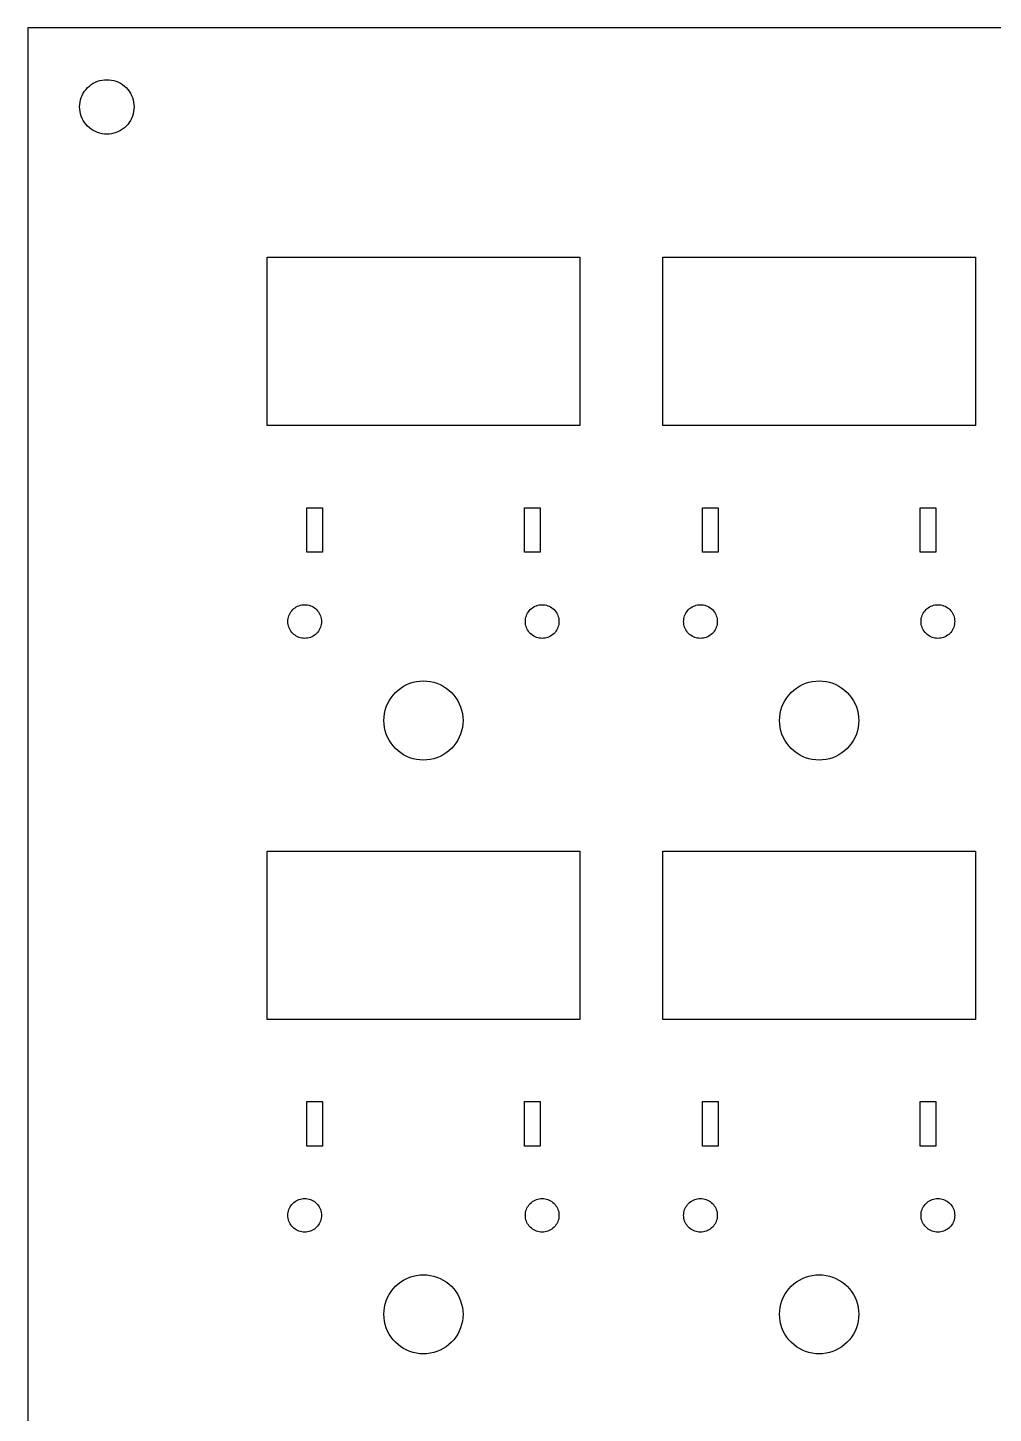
# Model space of a CAD drawing. Header units: metres. Extents: x 0 to 360, y 0 to 280.
# Drawn here: x 0 to 97.6, y 140 to 280 of the extents above; entities that cross this region are included whole.
import ezdxf

# ---------------------------------------------------------------- set-up
doc = ezdxf.new("R2010")
doc.units = ezdxf.units.M

msp = doc.modelspace()

# ---------------------------------------------------------------- linework, layer by layer
for p, q in [((360, 280), (0, 280)), ((0, 280), (0, 0)), ((6.625, 274.382), (6.8378, 274.492)), ((6.8378, 274.492), (7.0594, 274.584)), ((7.0594, 274.584), (7.2882, 274.656)), ((7.2882, 274.656), (7.5225, 274.708)), ((7.5225, 274.708), (7.7603, 274.74)), ((7.7603, 274.74), (8, 274.75)), ((8, 274.75), (8.2397, 274.74)), ((8.2397, 274.74), (8.4775, 274.708)), ((8.4775, 274.708), (8.7118, 274.656)), ((8.7118, 274.656), (8.9405, 274.584)), ((8.9405, 274.584), (9.1622, 274.492)), ((9.1622, 274.492), (9.375, 274.382)), ((5.4158, 272.941), (5.5076, 273.162)), ((5.5076, 273.162), (5.6184, 273.375)), ((5.6184, 273.375), (5.7473, 273.577)), ((5.7473, 273.577), (5.8934, 273.768)), ((5.8934, 273.768), (6.0555, 273.945)), ((6.0555, 273.945), (6.2323, 274.107)), ((6.2323, 274.107), (6.4226, 274.253)), ((6.4226, 274.253), (6.625, 274.382)), ((9.375, 274.382), (9.5773, 274.253)), ((9.5773, 274.253), (9.7676, 274.107)), ((9.7676, 274.107), (9.9445, 273.945)), ((9.9445, 273.945), (10.1066, 273.768)), ((10.1066, 273.768), (10.2527, 273.577)), ((10.2527, 273.577), (10.3816, 273.375)), ((10.3816, 273.375), (10.4923, 273.162)), ((10.4923, 273.162), (10.5842, 272.941)), ((5.25, 272), (5.2604, 272.24)), ((5.2604, 271.76), (5.25, 272)), ((5.2604, 272.24), (5.2918, 272.478)), ((5.2918, 271.522), (5.2604, 271.76)), ((5.2918, 272.478), (5.3437, 272.712)), ((5.3437, 272.712), (5.4158, 272.941)), ((10.5842, 272.941), (10.6563, 272.712)), ((10.6563, 272.712), (10.7082, 272.478)), ((10.7082, 272.478), (10.7395, 272.24)), ((10.7395, 271.76), (10.7082, 271.522)), ((10.7395, 272.24), (10.75, 272)), ((10.75, 272), (10.7395, 271.76)), ((5.3437, 271.288), (5.2918, 271.522)), ((5.4158, 271.059), (5.3437, 271.288)), ((5.5076, 270.838), (5.4158, 271.059)), ((5.6184, 270.625), (5.5076, 270.838)), ((5.7473, 270.423), (5.6184, 270.625)), ((5.8934, 270.232), (5.7473, 270.423)), ((6.0555, 270.055), (5.8934, 270.232)), ((10.1066, 270.232), (9.9445, 270.055)), ((10.2527, 270.423), (10.1066, 270.232)), ((10.3816, 270.625), (10.2527, 270.423)), ((10.4923, 270.838), (10.3816, 270.625)), ((10.5842, 271.059), (10.4923, 270.838)), ((10.6563, 271.288), (10.5842, 271.059)), ((10.7082, 271.522), (10.6563, 271.288)), ((6.2323, 269.893), (6.0555, 270.055)), ((6.4226, 269.747), (6.2323, 269.893)), ((6.625, 269.618), (6.4226, 269.747)), ((6.8378, 269.508), (6.625, 269.618)), ((7.0594, 269.416), (6.8378, 269.508)), ((7.2882, 269.344), (7.0594, 269.416)), ((7.5225, 269.292), (7.2882, 269.344)), ((7.7603, 269.26), (7.5225, 269.292)), ((8, 269.25), (7.7603, 269.26)), ((8.2397, 269.26), (8, 269.25)), ((8.4775, 269.292), (8.2397, 269.26)), ((8.7118, 269.344), (8.4775, 269.292)), ((8.9405, 269.416), (8.7118, 269.344)), ((9.1622, 269.508), (8.9405, 269.416)), ((9.375, 269.618), (9.1622, 269.508)), ((9.5773, 269.747), (9.375, 269.618)), ((9.7676, 269.893), (9.5773, 269.747)), ((9.9445, 270.055), (9.7676, 269.893)), ((24.2, 239.8), (24.2, 256.8)), ((24.2, 256.8), (55.8, 256.8)), ((55.8, 256.8), (55.8, 239.8)), ((64.2, 239.8), (64.2, 256.8)), ((64.2, 256.8), (95.8, 256.8)), ((95.8, 256.8), (95.8, 239.8)), ((55.8, 239.8), (24.2, 239.8)), ((95.8, 239.8), (64.2, 239.8)), ((28.2, 227), (28.2, 231.5)), ((28.2, 231.5), (29.8, 231.5)), ((29.8, 231.5), (29.8, 227)), ((50.2, 227), (50.2, 231.5)), ((50.2, 231.5), (51.8, 231.5)), ((51.8, 231.5), (51.8, 227)), ((68.2, 227), (68.2, 231.5)), ((68.2, 231.5), (69.8, 231.5)), ((69.8, 231.5), (69.8, 227)), ((90.2, 227), (90.2, 231.5)), ((90.2, 231.5), (91.8, 231.5)), ((91.8, 231.5), (91.8, 227)), ((29.8, 227), (28.2, 227)), ((51.8, 227), (50.2, 227)), ((69.8, 227), (68.2, 227)), ((91.8, 227), (90.2, 227)), ((26.6977, 221.093), (26.7979, 221.202)), ((26.7979, 221.202), (26.9073, 221.302)), ((26.9073, 221.302), (27.0249, 221.393)), ((27.0249, 221.393), (27.15, 221.472)), ((27.15, 221.472), (27.2816, 221.541)), ((27.2816, 221.541), (27.4186, 221.597)), ((27.4186, 221.597), (27.56, 221.642)), ((27.56, 221.642), (27.7048, 221.674)), ((27.7048, 221.674), (27.8518, 221.694)), ((27.8518, 221.694), (28, 221.7)), ((28, 221.7), (28.1482, 221.694)), ((28.1482, 221.694), (28.2952, 221.674)), ((28.2952, 221.674), (28.44, 221.642)), ((28.44, 221.642), (28.5814, 221.597)), ((28.5814, 221.597), (28.7185, 221.541)), ((28.7185, 221.541), (28.85, 221.472)), ((28.85, 221.472), (28.9751, 221.393)), ((28.9751, 221.393), (29.0927, 221.302)), ((29.0927, 221.302), (29.2021, 221.202)), ((29.2021, 221.202), (29.3023, 221.093)), ((50.6977, 221.093), (50.7979, 221.202)), ((50.7979, 221.202), (50.9073, 221.302)), ((50.9073, 221.302), (51.0249, 221.393)), ((51.0249, 221.393), (51.15, 221.472)), ((51.15, 221.472), (51.2815, 221.541)), ((51.2815, 221.541), (51.4186, 221.597)), ((51.4186, 221.597), (51.56, 221.642)), ((51.56, 221.642), (51.7048, 221.674)), ((51.7048, 221.674), (51.8518, 221.694)), ((51.8518, 221.694), (52, 221.7)), ((52, 221.7), (52.1482, 221.694)), ((52.1482, 221.694), (52.2952, 221.674)), ((52.2952, 221.674), (52.44, 221.642)), ((52.44, 221.642), (52.5814, 221.597)), ((52.5814, 221.597), (52.7184, 221.541)), ((52.7184, 221.541), (52.85, 221.472)), ((52.85, 221.472), (52.9751, 221.393)), ((52.9751, 221.393), (53.0927, 221.302)), ((53.0927, 221.302), (53.2021, 221.202)), ((53.2021, 221.202), (53.3023, 221.093)), ((66.6977, 221.093), (66.7979, 221.202)), ((66.7979, 221.202), (66.9073, 221.302)), ((66.9073, 221.302), (67.0249, 221.393)), ((67.0249, 221.393), (67.15, 221.472)), ((67.15, 221.472), (67.2816, 221.541)), ((67.2816, 221.541), (67.4186, 221.597)), ((67.4186, 221.597), (67.56, 221.642)), ((67.56, 221.642), (67.7048, 221.674)), ((67.7048, 221.674), (67.8518, 221.694)), ((67.8518, 221.694), (68, 221.7)), ((68, 221.7), (68.1482, 221.694)), ((68.1482, 221.694), (68.2952, 221.674)), ((68.2952, 221.674), (68.44, 221.642)), ((68.44, 221.642), (68.5814, 221.597)), ((68.5814, 221.597), (68.7185, 221.541)), ((68.7185, 221.541), (68.85, 221.472)), ((68.85, 221.472), (68.9751, 221.393)), ((68.9751, 221.393), (69.0927, 221.302)), ((69.0927, 221.302), (69.2021, 221.202)), ((69.2021, 221.202), (69.3023, 221.093)), ((90.6977, 221.093), (90.7979, 221.202)), ((90.7979, 221.202), (90.9073, 221.302)), ((90.9073, 221.302), (91.0249, 221.393)), ((91.0249, 221.393), (91.15, 221.472)), ((91.15, 221.472), (91.2815, 221.541)), ((91.2815, 221.541), (91.4186, 221.597)), ((91.4186, 221.597), (91.56, 221.642)), ((91.56, 221.642), (91.7048, 221.674)), ((91.7048, 221.674), (91.8518, 221.694)), ((91.8518, 221.694), (92, 221.7)), ((92, 221.7), (92.1482, 221.694)), ((92.1482, 221.694), (92.2952, 221.674)), ((92.2952, 221.674), (92.44, 221.642)), ((92.44, 221.642), (92.5814, 221.597)), ((92.5814, 221.597), (92.7184, 221.541)), ((92.7184, 221.541), (92.85, 221.472)), ((92.85, 221.472), (92.9751, 221.393)), ((92.9751, 221.393), (93.0927, 221.302)), ((93.0927, 221.302), (93.2021, 221.202)), ((93.2021, 221.202), (93.3023, 221.093)), ((26.3, 220), (26.3065, 220.148)), ((26.3065, 219.852), (26.3, 220)), ((26.3065, 220.148), (26.3258, 220.295)), ((26.3258, 219.705), (26.3065, 219.852)), ((26.3258, 220.295), (26.3579, 220.44)), ((26.3579, 220.44), (26.4025, 220.581)), ((26.4025, 220.581), (26.4593, 220.718)), ((26.4593, 220.718), (26.5278, 220.85)), ((26.5278, 220.85), (26.6075, 220.975)), ((26.6075, 220.975), (26.6977, 221.093)), ((29.3023, 221.093), (29.3926, 220.975)), ((29.3926, 220.975), (29.4722, 220.85)), ((29.4722, 220.85), (29.5407, 220.718)), ((29.5407, 220.718), (29.5975, 220.581)), ((29.5975, 220.581), (29.6421, 220.44)), ((29.6421, 220.44), (29.6742, 220.295)), ((29.6742, 220.295), (29.6935, 220.148)), ((29.6935, 219.852), (29.6742, 219.705)), ((29.6935, 220.148), (29.7, 220)), ((29.7, 220), (29.6935, 219.852)), ((50.3, 220), (50.3065, 220.148)), ((50.3065, 219.852), (50.3, 220)), ((50.3065, 220.148), (50.3258, 220.295)), ((50.3258, 219.705), (50.3065, 219.852)), ((50.3258, 220.295), (50.3579, 220.44)), ((50.3579, 220.44), (50.4025, 220.581)), ((50.4025, 220.581), (50.4593, 220.718)), ((50.4593, 220.718), (50.5278, 220.85)), ((50.5278, 220.85), (50.6074, 220.975)), ((50.6074, 220.975), (50.6977, 221.093)), ((53.3023, 221.093), (53.3925, 220.975)), ((53.3925, 220.975), (53.4722, 220.85)), ((53.4722, 220.85), (53.5407, 220.718)), ((53.5407, 220.718), (53.5975, 220.581)), ((53.5975, 220.581), (53.6421, 220.44)), ((53.6421, 220.44), (53.6742, 220.295)), ((53.6742, 220.295), (53.6935, 220.148)), ((53.6935, 219.852), (53.6742, 219.705)), ((53.6935, 220.148), (53.7, 220)), ((53.7, 220), (53.6935, 219.852)), ((66.3, 220), (66.3065, 220.148)), ((66.3065, 219.852), (66.3, 220)), ((66.3065, 220.148), (66.3258, 220.295)), ((66.3258, 219.705), (66.3065, 219.852)), ((66.3258, 220.295), (66.3579, 220.44)), ((66.3579, 220.44), (66.4025, 220.581)), ((66.4025, 220.581), (66.4593, 220.718)), ((66.4593, 220.718), (66.5278, 220.85)), ((66.5278, 220.85), (66.6075, 220.975)), ((66.6075, 220.975), (66.6977, 221.093)), ((69.3023, 221.093), (69.3926, 220.975)), ((69.3926, 220.975), (69.4722, 220.85)), ((69.4722, 220.85), (69.5407, 220.718)), ((69.5407, 220.718), (69.5975, 220.581)), ((69.5975, 220.581), (69.6421, 220.44)), ((69.6421, 220.44), (69.6742, 220.295)), ((69.6742, 220.295), (69.6935, 220.148)), ((69.6935, 219.852), (69.6742, 219.705)), ((69.6935, 220.148), (69.7, 220)), ((69.7, 220), (69.6935, 219.852)), ((90.3, 220), (90.3065, 220.148)), ((90.3065, 219.852), (90.3, 220)), ((90.3065, 220.148), (90.3258, 220.295)), ((90.3258, 219.705), (90.3065, 219.852)), ((90.3258, 220.295), (90.3579, 220.44)), ((90.3579, 220.44), (90.4025, 220.581)), ((90.4025, 220.581), (90.4593, 220.718)), ((90.4593, 220.718), (90.5278, 220.85)), ((90.5278, 220.85), (90.6074, 220.975)), ((90.6074, 220.975), (90.6977, 221.093)), ((93.3023, 221.093), (93.3925, 220.975)), ((93.3925, 220.975), (93.4722, 220.85)), ((93.4722, 220.85), (93.5407, 220.718)), ((93.5407, 220.718), (93.5975, 220.581)), ((93.5975, 220.581), (93.6421, 220.44)), ((93.6421, 220.44), (93.6742, 220.295)), ((93.6742, 220.295), (93.6935, 220.148)), ((93.6935, 219.852), (93.6742, 219.705)), ((93.6935, 220.148), (93.7, 220)), ((93.7, 220), (93.6935, 219.852)), ((26.3579, 219.56), (26.3258, 219.705)), ((26.4025, 219.419), (26.3579, 219.56)), ((26.4593, 219.282), (26.4025, 219.419)), ((26.5278, 219.15), (26.4593, 219.282)), ((26.6075, 219.025), (26.5278, 219.15)), ((26.6977, 218.907), (26.6075, 219.025)), ((26.7979, 218.798), (26.6977, 218.907)), ((26.9073, 218.698), (26.7979, 218.798)), ((27.0249, 218.607), (26.9073, 218.698)), ((27.15, 218.528), (27.0249, 218.607)), ((27.2816, 218.459), (27.15, 218.528)), ((27.4186, 218.403), (27.2816, 218.459)), ((27.56, 218.358), (27.4186, 218.403)), ((28.5814, 218.403), (28.44, 218.358)), ((28.7185, 218.459), (28.5814, 218.403)), ((28.85, 218.528), (28.7185, 218.459)), ((28.9751, 218.607), (28.85, 218.528)), ((29.0927, 218.698), (28.9751, 218.607)), ((29.2021, 218.798), (29.0927, 218.698)), ((29.3023, 218.907), (29.2021, 218.798)), ((29.3926, 219.025), (29.3023, 218.907)), ((29.4722, 219.15), (29.3926, 219.025)), ((29.5407, 219.282), (29.4722, 219.15)), ((29.5975, 219.419), (29.5407, 219.282)), ((29.6421, 219.56), (29.5975, 219.419)), ((29.6742, 219.705), (29.6421, 219.56)), ((50.3579, 219.56), (50.3258, 219.705)), ((50.4025, 219.419), (50.3579, 219.56)), ((50.4593, 219.282), (50.4025, 219.419)), ((50.5278, 219.15), (50.4593, 219.282)), ((50.6074, 219.025), (50.5278, 219.15)), ((50.6977, 218.907), (50.6074, 219.025)), ((50.7979, 218.798), (50.6977, 218.907)), ((50.9073, 218.698), (50.7979, 218.798)), ((51.0249, 218.607), (50.9073, 218.698)), ((51.15, 218.528), (51.0249, 218.607)), ((51.2815, 218.459), (51.15, 218.528)), ((51.4186, 218.403), (51.2815, 218.459)), ((51.56, 218.358), (51.4186, 218.403)), ((52.5814, 218.403), (52.44, 218.358)), ((52.7184, 218.459), (52.5814, 218.403)), ((52.85, 218.528), (52.7184, 218.459)), ((52.9751, 218.607), (52.85, 218.528)), ((53.0927, 218.698), (52.9751, 218.607)), ((53.2021, 218.798), (53.0927, 218.698)), ((53.3023, 218.907), (53.2021, 218.798)), ((53.3925, 219.025), (53.3023, 218.907)), ((53.4722, 219.15), (53.3925, 219.025)), ((53.5407, 219.282), (53.4722, 219.15)), ((53.5975, 219.419), (53.5407, 219.282)), ((53.6421, 219.56), (53.5975, 219.419)), ((53.6742, 219.705), (53.6421, 219.56)), ((66.3579, 219.56), (66.3258, 219.705)), ((66.4025, 219.419), (66.3579, 219.56)), ((66.4593, 219.282), (66.4025, 219.419)), ((66.5278, 219.15), (66.4593, 219.282)), ((66.6075, 219.025), (66.5278, 219.15)), ((66.6977, 218.907), (66.6075, 219.025)), ((66.7979, 218.798), (66.6977, 218.907)), ((66.9073, 218.698), (66.7979, 218.798)), ((67.0249, 218.607), (66.9073, 218.698)), ((67.15, 218.528), (67.0249, 218.607)), ((67.2816, 218.459), (67.15, 218.528)), ((67.4186, 218.403), (67.2816, 218.459)), ((67.56, 218.358), (67.4186, 218.403)), ((68.5814, 218.403), (68.44, 218.358)), ((68.7185, 218.459), (68.5814, 218.403)), ((68.85, 218.528), (68.7185, 218.459)), ((68.9751, 218.607), (68.85, 218.528)), ((69.0927, 218.698), (68.9751, 218.607)), ((69.2021, 218.798), (69.0927, 218.698)), ((69.3023, 218.907), (69.2021, 218.798)), ((69.3926, 219.025), (69.3023, 218.907)), ((69.4722, 219.15), (69.3926, 219.025)), ((69.5407, 219.282), (69.4722, 219.15)), ((69.5975, 219.419), (69.5407, 219.282)), ((69.6421, 219.56), (69.5975, 219.419)), ((69.6742, 219.705), (69.6421, 219.56)), ((90.3579, 219.56), (90.3258, 219.705)), ((90.4025, 219.419), (90.3579, 219.56)), ((90.4593, 219.282), (90.4025, 219.419)), ((90.5278, 219.15), (90.4593, 219.282)), ((90.6074, 219.025), (90.5278, 219.15)), ((90.6977, 218.907), (90.6074, 219.025)), ((90.7979, 218.798), (90.6977, 218.907)), ((90.9073, 218.698), (90.7979, 218.798)), ((91.0249, 218.607), (90.9073, 218.698)), ((91.15, 218.528), (91.0249, 218.607)), ((91.2815, 218.459), (91.15, 218.528)), ((91.4186, 218.403), (91.2815, 218.459)), ((91.56, 218.358), (91.4186, 218.403)), ((92.5814, 218.403), (92.44, 218.358)), ((92.7184, 218.459), (92.5814, 218.403)), ((92.85, 218.528), (92.7184, 218.459)), ((92.9751, 218.607), (92.85, 218.528)), ((93.0927, 218.698), (92.9751, 218.607)), ((93.2021, 218.798), (93.0927, 218.698)), ((93.3023, 218.907), (93.2021, 218.798)), ((93.3925, 219.025), (93.3023, 218.907)), ((93.4722, 219.15), (93.3925, 219.025)), ((93.5407, 219.282), (93.4722, 219.15)), ((93.5975, 219.419), (93.5407, 219.282)), ((93.6421, 219.56), (93.5975, 219.419)), ((93.6742, 219.705), (93.6421, 219.56)), ((27.7048, 218.326), (27.56, 218.358)), ((27.8518, 218.306), (27.7048, 218.326)), ((28, 218.3), (27.8518, 218.306)), ((28.1482, 218.306), (28, 218.3)), ((28.2952, 218.326), (28.1482, 218.306)), ((28.44, 218.358), (28.2952, 218.326)), ((51.7048, 218.326), (51.56, 218.358)), ((51.8518, 218.306), (51.7048, 218.326)), ((52, 218.3), (51.8518, 218.306)), ((52.1482, 218.306), (52, 218.3)), ((52.2952, 218.326), (52.1482, 218.306)), ((52.44, 218.358), (52.2952, 218.326)), ((67.7048, 218.326), (67.56, 218.358)), ((67.8518, 218.306), (67.7048, 218.326)), ((68, 218.3), (67.8518, 218.306)), ((68.1482, 218.306), (68, 218.3)), ((68.2952, 218.326), (68.1482, 218.306)), ((68.44, 218.358), (68.2952, 218.326)), ((91.7048, 218.326), (91.56, 218.358)), ((91.8518, 218.306), (91.7048, 218.326)), ((92, 218.3), (91.8518, 218.306)), ((92.1482, 218.306), (92, 218.3)), ((92.2952, 218.326), (92.1482, 218.306)), ((92.44, 218.358), (92.2952, 218.326)), ((36.9358, 212.571), (37.1716, 212.828)), ((37.1716, 212.828), (37.4289, 213.064)), ((37.4289, 213.064), (37.7057, 213.277)), ((37.7057, 213.277), (38, 213.464)), ((38, 213.464), (38.3095, 213.625)), ((38.3095, 213.625), (38.6319, 213.759)), ((38.6319, 213.759), (38.9647, 213.864)), ((38.9647, 213.864), (39.3054, 213.939)), ((39.3054, 213.939), (39.6514, 213.985)), ((39.6514, 213.985), (40, 214)), ((40, 214), (40.3486, 213.985)), ((40.3486, 213.985), (40.6946, 213.939)), ((40.6946, 213.939), (41.0353, 213.864)), ((41.0353, 213.864), (41.3681, 213.759)), ((41.3681, 213.759), (41.6905, 213.625)), ((41.6905, 213.625), (42, 213.464)), ((42, 213.464), (42.2943, 213.277)), ((42.2943, 213.277), (42.5711, 213.064)), ((42.5711, 213.064), (42.8284, 212.828)), ((42.8284, 212.828), (43.0642, 212.571)), ((76.9358, 212.571), (77.1716, 212.828)), ((77.1716, 212.828), (77.4289, 213.064)), ((77.4289, 213.064), (77.7057, 213.277)), ((77.7057, 213.277), (78, 213.464)), ((78, 213.464), (78.3095, 213.625)), ((78.3095, 213.625), (78.6319, 213.759)), ((78.6319, 213.759), (78.9647, 213.864)), ((78.9647, 213.864), (79.3054, 213.939)), ((79.3054, 213.939), (79.6514, 213.985)), ((79.6514, 213.985), (80, 214)), ((80, 214), (80.3486, 213.985)), ((80.3486, 213.985), (80.6946, 213.939)), ((80.6946, 213.939), (81.0353, 213.864)), ((81.0353, 213.864), (81.3681, 213.759)), ((81.3681, 213.759), (81.6905, 213.625)), ((81.6905, 213.625), (82, 213.464)), ((82, 213.464), (82.2943, 213.277)), ((82.2943, 213.277), (82.5711, 213.064)), ((82.5711, 213.064), (82.8284, 212.828)), ((82.8284, 212.828), (83.0642, 212.571)), ((36.2412, 211.368), (36.3748, 211.69)), ((36.3748, 211.69), (36.5359, 212)), ((36.5359, 212), (36.7234, 212.294)), ((36.7234, 212.294), (36.9358, 212.571)), ((43.0642, 212.571), (43.2766, 212.294)), ((43.2766, 212.294), (43.4641, 212)), ((43.4641, 212), (43.6252, 211.69)), ((43.6252, 211.69), (43.7588, 211.368)), ((76.2412, 211.368), (76.3748, 211.69)), ((76.3748, 211.69), (76.5359, 212)), ((76.5359, 212), (76.7234, 212.294)), ((76.7234, 212.294), (76.9358, 212.571)), ((83.0642, 212.571), (83.2766, 212.294)), ((83.2766, 212.294), (83.4641, 212)), ((83.4641, 212), (83.6252, 211.69)), ((83.6252, 211.69), (83.7588, 211.368)), ((36, 210), (36.0152, 210.349)), ((36.0152, 209.651), (36, 210)), ((36.0152, 210.349), (36.0608, 210.695)), ((36.0608, 210.695), (36.1363, 211.035)), ((36.1363, 211.035), (36.2412, 211.368)), ((43.7588, 211.368), (43.8637, 211.035)), ((43.8637, 211.035), (43.9392, 210.695)), ((43.9392, 210.695), (43.9848, 210.349)), ((43.9848, 210.349), (44, 210)), ((44, 210), (43.9848, 209.651)), ((76, 210), (76.0152, 210.349)), ((76.0152, 209.651), (76, 210)), ((76.0152, 210.349), (76.0608, 210.695)), ((76.0608, 210.695), (76.1363, 211.035)), ((76.1363, 211.035), (76.2412, 211.368)), ((83.7588, 211.368), (83.8637, 211.035)), ((83.8637, 211.035), (83.9392, 210.695)), ((83.9392, 210.695), (83.9848, 210.349)), ((83.9848, 210.349), (84, 210)), ((84, 210), (83.9848, 209.651)), ((36.0608, 209.305), (36.0152, 209.651)), ((36.1363, 208.965), (36.0608, 209.305)), ((36.2412, 208.632), (36.1363, 208.965)), ((36.3748, 208.31), (36.2412, 208.632)), ((43.7588, 208.632), (43.6252, 208.31)), ((43.8637, 208.965), (43.7588, 208.632)), ((43.9392, 209.305), (43.8637, 208.965)), ((43.9848, 209.651), (43.9392, 209.305)), ((76.0608, 209.305), (76.0152, 209.651)), ((76.1363, 208.965), (76.0608, 209.305)), ((76.2412, 208.632), (76.1363, 208.965)), ((76.3748, 208.31), (76.2412, 208.632)), ((83.7588, 208.632), (83.6252, 208.31)), ((83.8637, 208.965), (83.7588, 208.632)), ((83.9392, 209.305), (83.8637, 208.965)), ((83.9848, 209.651), (83.9392, 209.305)), ((36.5359, 208), (36.3748, 208.31)), ((36.7234, 207.706), (36.5359, 208)), ((36.9358, 207.429), (36.7234, 207.706)), ((37.1716, 207.172), (36.9358, 207.429)), ((43.0642, 207.429), (42.8284, 207.172)), ((43.2766, 207.706), (43.0642, 207.429)), ((43.4641, 208), (43.2766, 207.706)), ((43.6252, 208.31), (43.4641, 208)), ((76.5359, 208), (76.3748, 208.31)), ((76.7234, 207.706), (76.5359, 208)), ((76.9358, 207.429), (76.7234, 207.706)), ((77.1716, 207.172), (76.9358, 207.429)), ((83.0642, 207.429), (82.8284, 207.172)), ((83.2766, 207.706), (83.0642, 207.429)), ((83.4641, 208), (83.2766, 207.706)), ((83.6252, 208.31), (83.4641, 208)), ((37.4289, 206.936), (37.1716, 207.172)), ((37.7057, 206.723), (37.4289, 206.936)), ((38, 206.536), (37.7057, 206.723)), ((38.3095, 206.375), (38, 206.536)), ((38.6319, 206.241), (38.3095, 206.375)), ((38.9647, 206.136), (38.6319, 206.241)), ((39.3054, 206.061), (38.9647, 206.136)), ((39.6514, 206.015), (39.3054, 206.061)), ((40, 206), (39.6514, 206.015)), ((40.3486, 206.015), (40, 206)), ((40.6946, 206.061), (40.3486, 206.015)), ((41.0353, 206.136), (40.6946, 206.061)), ((41.3681, 206.241), (41.0353, 206.136)), ((41.6905, 206.375), (41.3681, 206.241)), ((42, 206.536), (41.6905, 206.375)), ((42.2943, 206.723), (42, 206.536)), ((42.5711, 206.936), (42.2943, 206.723)), ((42.8284, 207.172), (42.5711, 206.936)), ((77.4289, 206.936), (77.1716, 207.172)), ((77.7057, 206.723), (77.4289, 206.936)), ((78, 206.536), (77.7057, 206.723)), ((78.3095, 206.375), (78, 206.536)), ((78.6319, 206.241), (78.3095, 206.375)), ((78.9647, 206.136), (78.6319, 206.241)), ((79.3054, 206.061), (78.9647, 206.136)), ((79.6514, 206.015), (79.3054, 206.061)), ((80, 206), (79.6514, 206.015)), ((80.3486, 206.015), (80, 206)), ((80.6946, 206.061), (80.3486, 206.015)), ((81.0353, 206.136), (80.6946, 206.061)), ((81.3681, 206.241), (81.0353, 206.136)), ((81.6905, 206.375), (81.3681, 206.241)), ((82, 206.536), (81.6905, 206.375)), ((82.2943, 206.723), (82, 206.536)), ((82.5711, 206.936), (82.2943, 206.723)), ((82.8284, 207.172), (82.5711, 206.936)), ((24.2, 179.8), (24.2, 196.8)), ((24.2, 196.8), (55.8, 196.8)), ((55.8, 196.8), (55.8, 179.8)), ((64.2, 179.8), (64.2, 196.8)), ((64.2, 196.8), (95.8, 196.8)), ((95.8, 196.8), (95.8, 179.8)), ((55.8, 179.8), (24.2, 179.8)), ((95.8, 179.8), (64.2, 179.8)), ((28.2, 167), (28.2, 171.5)), ((28.2, 171.5), (29.8, 171.5)), ((29.8, 171.5), (29.8, 167)), ((50.2, 167), (50.2, 171.5)), ((50.2, 171.5), (51.8, 171.5)), ((51.8, 171.5), (51.8, 167)), ((68.2, 167), (68.2, 171.5)), ((68.2, 171.5), (69.8, 171.5)), ((69.8, 171.5), (69.8, 167)), ((90.2, 167), (90.2, 171.5)), ((90.2, 171.5), (91.8, 171.5)), ((91.8, 171.5), (91.8, 167)), ((29.8, 167), (28.2, 167)), ((51.8, 167), (50.2, 167)), ((69.8, 167), (68.2, 167)), ((91.8, 167), (90.2, 167)), ((26.6075, 160.975), (26.6977, 161.093)), ((26.6977, 161.093), (26.7979, 161.202)), ((26.7979, 161.202), (26.9073, 161.302)), ((26.9073, 161.302), (27.0249, 161.393)), ((27.0249, 161.393), (27.15, 161.472)), ((27.15, 161.472), (27.2816, 161.541)), ((27.2816, 161.541), (27.4186, 161.597)), ((27.4186, 161.597), (27.56, 161.642)), ((27.56, 161.642), (27.7048, 161.674)), ((27.7048, 161.674), (27.8518, 161.694)), ((27.8518, 161.694), (28, 161.7)), ((28, 161.7), (28.1482, 161.694)), ((28.1482, 161.694), (28.2952, 161.674)), ((28.2952, 161.674), (28.44, 161.642)), ((28.44, 161.642), (28.5814, 161.597)), ((28.5814, 161.597), (28.7185, 161.541)), ((28.7185, 161.541), (28.85, 161.472)), ((28.85, 161.472), (28.9751, 161.393)), ((28.9751, 161.393), (29.0927, 161.302)), ((29.0927, 161.302), (29.2021, 161.202)), ((29.2021, 161.202), (29.3023, 161.093)), ((29.3023, 161.093), (29.3926, 160.975)), ((50.6074, 160.975), (50.6977, 161.093)), ((50.6977, 161.093), (50.7979, 161.202)), ((50.7979, 161.202), (50.9073, 161.302)), ((50.9073, 161.302), (51.0249, 161.393)), ((51.0249, 161.393), (51.15, 161.472)), ((51.15, 161.472), (51.2815, 161.541)), ((51.2815, 161.541), (51.4186, 161.597)), ((51.4186, 161.597), (51.56, 161.642)), ((51.56, 161.642), (51.7048, 161.674)), ((51.7048, 161.674), (51.8518, 161.694)), ((51.8518, 161.694), (52, 161.7)), ((52, 161.7), (52.1482, 161.694)), ((52.1482, 161.694), (52.2952, 161.674)), ((52.2952, 161.674), (52.44, 161.642)), ((52.44, 161.642), (52.5814, 161.597)), ((52.5814, 161.597), (52.7184, 161.541)), ((52.7184, 161.541), (52.85, 161.472)), ((52.85, 161.472), (52.9751, 161.393)), ((52.9751, 161.393), (53.0927, 161.302)), ((53.0927, 161.302), (53.2021, 161.202)), ((53.2021, 161.202), (53.3023, 161.093)), ((53.3023, 161.093), (53.3925, 160.975)), ((66.6075, 160.975), (66.6977, 161.093)), ((66.6977, 161.093), (66.7979, 161.202)), ((66.7979, 161.202), (66.9073, 161.302)), ((66.9073, 161.302), (67.0249, 161.393)), ((67.0249, 161.393), (67.15, 161.472)), ((67.15, 161.472), (67.2816, 161.541)), ((67.2816, 161.541), (67.4186, 161.597)), ((67.4186, 161.597), (67.56, 161.642)), ((67.56, 161.642), (67.7048, 161.674)), ((67.7048, 161.674), (67.8518, 161.694)), ((67.8518, 161.694), (68, 161.7)), ((68, 161.7), (68.1482, 161.694)), ((68.1482, 161.694), (68.2952, 161.674)), ((68.2952, 161.674), (68.44, 161.642)), ((68.44, 161.642), (68.5814, 161.597)), ((68.5814, 161.597), (68.7185, 161.541)), ((68.7185, 161.541), (68.85, 161.472)), ((68.85, 161.472), (68.9751, 161.393)), ((68.9751, 161.393), (69.0927, 161.302)), ((69.0927, 161.302), (69.2021, 161.202)), ((69.2021, 161.202), (69.3023, 161.093)), ((69.3023, 161.093), (69.3926, 160.975)), ((90.6074, 160.975), (90.6977, 161.093)), ((90.6977, 161.093), (90.7979, 161.202)), ((90.7979, 161.202), (90.9073, 161.302)), ((90.9073, 161.302), (91.0249, 161.393)), ((91.0249, 161.393), (91.15, 161.472)), ((91.15, 161.472), (91.2815, 161.541)), ((91.2815, 161.541), (91.4186, 161.597)), ((91.4186, 161.597), (91.56, 161.642)), ((91.56, 161.642), (91.7048, 161.674)), ((91.7048, 161.674), (91.8518, 161.694)), ((91.8518, 161.694), (92, 161.7)), ((92, 161.7), (92.1482, 161.694)), ((92.1482, 161.694), (92.2952, 161.674)), ((92.2952, 161.674), (92.44, 161.642)), ((92.44, 161.642), (92.5814, 161.597)), ((92.5814, 161.597), (92.7184, 161.541)), ((92.7184, 161.541), (92.85, 161.472)), ((92.85, 161.472), (92.9751, 161.393)), ((92.9751, 161.393), (93.0927, 161.302)), ((93.0927, 161.302), (93.2021, 161.202)), ((93.2021, 161.202), (93.3023, 161.093)), ((93.3023, 161.093), (93.3925, 160.975)), ((26.3, 160), (26.3065, 160.148)), ((26.3065, 159.852), (26.3, 160)), ((26.3065, 160.148), (26.3258, 160.295)), ((26.3258, 159.705), (26.3065, 159.852)), ((26.3258, 160.295), (26.3579, 160.44)), ((26.3579, 159.56), (26.3258, 159.705)), ((26.3579, 160.44), (26.4025, 160.581)), ((26.4025, 160.581), (26.4593, 160.718)), ((26.4593, 160.718), (26.5278, 160.85)), ((26.5278, 160.85), (26.6075, 160.975)), ((29.3926, 160.975), (29.4722, 160.85)), ((29.4722, 160.85), (29.5407, 160.718)), ((29.5407, 160.718), (29.5975, 160.581)), ((29.5975, 160.581), (29.6421, 160.44)), ((29.6421, 160.44), (29.6742, 160.295)), ((29.6742, 159.705), (29.6421, 159.56)), ((29.6742, 160.295), (29.6935, 160.148)), ((29.6935, 159.852), (29.6742, 159.705)), ((29.6935, 160.148), (29.7, 160)), ((29.7, 160), (29.6935, 159.852)), ((50.3, 160), (50.3065, 160.148)), ((50.3065, 159.852), (50.3, 160)), ((50.3065, 160.148), (50.3258, 160.295)), ((50.3258, 159.705), (50.3065, 159.852)), ((50.3258, 160.295), (50.3579, 160.44)), ((50.3579, 159.56), (50.3258, 159.705)), ((50.3579, 160.44), (50.4025, 160.581)), ((50.4025, 160.581), (50.4593, 160.718)), ((50.4593, 160.718), (50.5278, 160.85)), ((50.5278, 160.85), (50.6074, 160.975)), ((53.3925, 160.975), (53.4722, 160.85)), ((53.4722, 160.85), (53.5407, 160.718)), ((53.5407, 160.718), (53.5975, 160.581)), ((53.5975, 160.581), (53.6421, 160.44)), ((53.6421, 160.44), (53.6742, 160.295)), ((53.6742, 159.705), (53.6421, 159.56)), ((53.6742, 160.295), (53.6935, 160.148)), ((53.6935, 159.852), (53.6742, 159.705)), ((53.6935, 160.148), (53.7, 160)), ((53.7, 160), (53.6935, 159.852)), ((66.3, 160), (66.3065, 160.148)), ((66.3065, 159.852), (66.3, 160)), ((66.3065, 160.148), (66.3258, 160.295)), ((66.3258, 159.705), (66.3065, 159.852)), ((66.3258, 160.295), (66.3579, 160.44)), ((66.3579, 159.56), (66.3258, 159.705)), ((66.3579, 160.44), (66.4025, 160.581)), ((66.4025, 160.581), (66.4593, 160.718)), ((66.4593, 160.718), (66.5278, 160.85)), ((66.5278, 160.85), (66.6075, 160.975)), ((69.3926, 160.975), (69.4722, 160.85)), ((69.4722, 160.85), (69.5407, 160.718)), ((69.5407, 160.718), (69.5975, 160.581)), ((69.5975, 160.581), (69.6421, 160.44)), ((69.6421, 160.44), (69.6742, 160.295)), ((69.6742, 159.705), (69.6421, 159.56)), ((69.6742, 160.295), (69.6935, 160.148)), ((69.6935, 159.852), (69.6742, 159.705)), ((69.6935, 160.148), (69.7, 160)), ((69.7, 160), (69.6935, 159.852)), ((90.3, 160), (90.3065, 160.148)), ((90.3065, 159.852), (90.3, 160)), ((90.3065, 160.148), (90.3258, 160.295)), ((90.3258, 159.705), (90.3065, 159.852)), ((90.3258, 160.295), (90.3579, 160.44)), ((90.3579, 159.56), (90.3258, 159.705)), ((90.3579, 160.44), (90.4025, 160.581)), ((90.4025, 160.581), (90.4593, 160.718)), ((90.4593, 160.718), (90.5278, 160.85)), ((90.5278, 160.85), (90.6074, 160.975)), ((93.3925, 160.975), (93.4722, 160.85)), ((93.4722, 160.85), (93.5407, 160.718)), ((93.5407, 160.718), (93.5975, 160.581)), ((93.5975, 160.581), (93.6421, 160.44)), ((93.6421, 160.44), (93.6742, 160.295)), ((93.6742, 159.705), (93.6421, 159.56)), ((93.6742, 160.295), (93.6935, 160.148)), ((93.6935, 159.852), (93.6742, 159.705)), ((93.6935, 160.148), (93.7, 160)), ((93.7, 160), (93.6935, 159.852)), ((26.4025, 159.419), (26.3579, 159.56)), ((26.4593, 159.282), (26.4025, 159.419)), ((26.5278, 159.15), (26.4593, 159.282)), ((26.6075, 159.025), (26.5278, 159.15)), ((26.6977, 158.907), (26.6075, 159.025)), ((26.7979, 158.798), (26.6977, 158.907)), ((26.9073, 158.698), (26.7979, 158.798)), ((27.0249, 158.607), (26.9073, 158.698)), ((27.15, 158.528), (27.0249, 158.607)), ((27.2816, 158.459), (27.15, 158.528)), ((27.4186, 158.403), (27.2816, 158.459)), ((27.56, 158.358), (27.4186, 158.403)), ((27.7048, 158.326), (27.56, 158.358)), ((27.8518, 158.306), (27.7048, 158.326)), ((28, 158.3), (27.8518, 158.306)), ((28.1482, 158.306), (28, 158.3)), ((28.2952, 158.326), (28.1482, 158.306)), ((28.44, 158.358), (28.2952, 158.326)), ((28.5814, 158.403), (28.44, 158.358)), ((28.7185, 158.459), (28.5814, 158.403)), ((28.85, 158.528), (28.7185, 158.459)), ((28.9751, 158.607), (28.85, 158.528)), ((29.0927, 158.698), (28.9751, 158.607)), ((29.2021, 158.798), (29.0927, 158.698)), ((29.3023, 158.907), (29.2021, 158.798)), ((29.3926, 159.025), (29.3023, 158.907)), ((29.4722, 159.15), (29.3926, 159.025)), ((29.5407, 159.282), (29.4722, 159.15)), ((29.5975, 159.419), (29.5407, 159.282)), ((29.6421, 159.56), (29.5975, 159.419)), ((50.4025, 159.419), (50.3579, 159.56)), ((50.4593, 159.282), (50.4025, 159.419)), ((50.5278, 159.15), (50.4593, 159.282)), ((50.6074, 159.025), (50.5278, 159.15)), ((50.6977, 158.907), (50.6074, 159.025)), ((50.7979, 158.798), (50.6977, 158.907)), ((50.9073, 158.698), (50.7979, 158.798)), ((51.0249, 158.607), (50.9073, 158.698)), ((51.15, 158.528), (51.0249, 158.607)), ((51.2815, 158.459), (51.15, 158.528)), ((51.4186, 158.403), (51.2815, 158.459)), ((51.56, 158.358), (51.4186, 158.403)), ((51.7048, 158.326), (51.56, 158.358)), ((51.8518, 158.306), (51.7048, 158.326)), ((52, 158.3), (51.8518, 158.306)), ((52.1482, 158.306), (52, 158.3)), ((52.2952, 158.326), (52.1482, 158.306)), ((52.44, 158.358), (52.2952, 158.326)), ((52.5814, 158.403), (52.44, 158.358)), ((52.7184, 158.459), (52.5814, 158.403)), ((52.85, 158.528), (52.7184, 158.459)), ((52.9751, 158.607), (52.85, 158.528)), ((53.0927, 158.698), (52.9751, 158.607)), ((53.2021, 158.798), (53.0927, 158.698)), ((53.3023, 158.907), (53.2021, 158.798)), ((53.3925, 159.025), (53.3023, 158.907)), ((53.4722, 159.15), (53.3925, 159.025)), ((53.5407, 159.282), (53.4722, 159.15)), ((53.5975, 159.419), (53.5407, 159.282)), ((53.6421, 159.56), (53.5975, 159.419)), ((66.4025, 159.419), (66.3579, 159.56)), ((66.4593, 159.282), (66.4025, 159.419)), ((66.5278, 159.15), (66.4593, 159.282)), ((66.6075, 159.025), (66.5278, 159.15)), ((66.6977, 158.907), (66.6075, 159.025)), ((66.7979, 158.798), (66.6977, 158.907)), ((66.9073, 158.698), (66.7979, 158.798)), ((67.0249, 158.607), (66.9073, 158.698)), ((67.15, 158.528), (67.0249, 158.607)), ((67.2816, 158.459), (67.15, 158.528)), ((67.4186, 158.403), (67.2816, 158.459)), ((67.56, 158.358), (67.4186, 158.403)), ((67.7048, 158.326), (67.56, 158.358)), ((67.8518, 158.306), (67.7048, 158.326)), ((68, 158.3), (67.8518, 158.306)), ((68.1482, 158.306), (68, 158.3)), ((68.2952, 158.326), (68.1482, 158.306)), ((68.44, 158.358), (68.2952, 158.326)), ((68.5814, 158.403), (68.44, 158.358)), ((68.7185, 158.459), (68.5814, 158.403)), ((68.85, 158.528), (68.7185, 158.459)), ((68.9751, 158.607), (68.85, 158.528)), ((69.0927, 158.698), (68.9751, 158.607)), ((69.2021, 158.798), (69.0927, 158.698)), ((69.3023, 158.907), (69.2021, 158.798)), ((69.3926, 159.025), (69.3023, 158.907)), ((69.4722, 159.15), (69.3926, 159.025)), ((69.5407, 159.282), (69.4722, 159.15)), ((69.5975, 159.419), (69.5407, 159.282)), ((69.6421, 159.56), (69.5975, 159.419)), ((90.4025, 159.419), (90.3579, 159.56)), ((90.4593, 159.282), (90.4025, 159.419)), ((90.5278, 159.15), (90.4593, 159.282)), ((90.6074, 159.025), (90.5278, 159.15)), ((90.6977, 158.907), (90.6074, 159.025)), ((90.7979, 158.798), (90.6977, 158.907)), ((90.9073, 158.698), (90.7979, 158.798)), ((91.0249, 158.607), (90.9073, 158.698)), ((91.15, 158.528), (91.0249, 158.607)), ((91.2815, 158.459), (91.15, 158.528)), ((91.4186, 158.403), (91.2815, 158.459)), ((91.56, 158.358), (91.4186, 158.403)), ((91.7048, 158.326), (91.56, 158.358)), ((91.8518, 158.306), (91.7048, 158.326)), ((92, 158.3), (91.8518, 158.306)), ((92.1482, 158.306), (92, 158.3)), ((92.2952, 158.326), (92.1482, 158.306)), ((92.44, 158.358), (92.2952, 158.326)), ((92.5814, 158.403), (92.44, 158.358)), ((92.7184, 158.459), (92.5814, 158.403)), ((92.85, 158.528), (92.7184, 158.459)), ((92.9751, 158.607), (92.85, 158.528)), ((93.0927, 158.698), (92.9751, 158.607)), ((93.2021, 158.798), (93.0927, 158.698)), ((93.3023, 158.907), (93.2021, 158.798)), ((93.3925, 159.025), (93.3023, 158.907)), ((93.4722, 159.15), (93.3925, 159.025)), ((93.5407, 159.282), (93.4722, 159.15)), ((93.5975, 159.419), (93.5407, 159.282)), ((93.6421, 159.56), (93.5975, 159.419)), ((39.6514, 153.985), (40, 154)), ((40, 154), (40.3486, 153.985)), ((79.6514, 153.985), (80, 154)), ((80, 154), (80.3486, 153.985)), ((36.9358, 152.571), (37.1716, 152.828)), ((37.1716, 152.828), (37.4289, 153.064)), ((37.4289, 153.064), (37.7057, 153.277)), ((37.7057, 153.277), (38, 153.464)), ((38, 153.464), (38.3095, 153.625)), ((38.3095, 153.625), (38.6319, 153.759)), ((38.6319, 153.759), (38.9647, 153.864)), ((38.9647, 153.864), (39.3054, 153.939)), ((39.3054, 153.939), (39.6514, 153.985)), ((40.3486, 153.985), (40.6946, 153.939)), ((40.6946, 153.939), (41.0353, 153.864)), ((41.0353, 153.864), (41.3681, 153.759)), ((41.3681, 153.759), (41.6905, 153.625)), ((41.6905, 153.625), (42, 153.464)), ((42, 153.464), (42.2943, 153.277)), ((42.2943, 153.277), (42.5711, 153.064)), ((42.5711, 153.064), (42.8284, 152.828)), ((42.8284, 152.828), (43.0642, 152.571)), ((76.9358, 152.571), (77.1716, 152.828)), ((77.1716, 152.828), (77.4289, 153.064)), ((77.4289, 153.064), (77.7057, 153.277)), ((77.7057, 153.277), (78, 153.464)), ((78, 153.464), (78.3095, 153.625)), ((78.3095, 153.625), (78.6319, 153.759)), ((78.6319, 153.759), (78.9647, 153.864)), ((78.9647, 153.864), (79.3054, 153.939)), ((79.3054, 153.939), (79.6514, 153.985)), ((80.3486, 153.985), (80.6946, 153.939)), ((80.6946, 153.939), (81.0353, 153.864)), ((81.0353, 153.864), (81.3681, 153.759)), ((81.3681, 153.759), (81.6905, 153.625)), ((81.6905, 153.625), (82, 153.464)), ((82, 153.464), (82.2943, 153.277)), ((82.2943, 153.277), (82.5711, 153.064)), ((82.5711, 153.064), (82.8284, 152.828)), ((82.8284, 152.828), (83.0642, 152.571)), ((36.1363, 151.035), (36.2412, 151.368)), ((36.2412, 151.368), (36.3748, 151.69)), ((36.3748, 151.69), (36.5359, 152)), ((36.5359, 152), (36.7234, 152.294)), ((36.7234, 152.294), (36.9358, 152.571)), ((43.0642, 152.571), (43.2766, 152.294)), ((43.2766, 152.294), (43.4641, 152)), ((43.4641, 152), (43.6252, 151.69)), ((43.6252, 151.69), (43.7588, 151.368)), ((43.7588, 151.368), (43.8637, 151.035)), ((76.1363, 151.035), (76.2412, 151.368)), ((76.2412, 151.368), (76.3748, 151.69)), ((76.3748, 151.69), (76.5359, 152)), ((76.5359, 152), (76.7234, 152.294)), ((76.7234, 152.294), (76.9358, 152.571)), ((83.0642, 152.571), (83.2766, 152.294)), ((83.2766, 152.294), (83.4641, 152)), ((83.4641, 152), (83.6252, 151.69)), ((83.6252, 151.69), (83.7588, 151.368)), ((83.7588, 151.368), (83.8637, 151.035)), ((36, 150), (36.0152, 150.349)), ((36.0152, 149.651), (36, 150)), ((36.0152, 150.349), (36.0608, 150.695)), ((36.0608, 150.695), (36.1363, 151.035)), ((43.8637, 151.035), (43.9392, 150.695)), ((43.9392, 150.695), (43.9848, 150.349)), ((43.9848, 150.349), (44, 150)), ((44, 150), (43.9848, 149.651)), ((76, 150), (76.0152, 150.349)), ((76.0152, 149.651), (76, 150)), ((76.0152, 150.349), (76.0608, 150.695)), ((76.0608, 150.695), (76.1363, 151.035)), ((83.8637, 151.035), (83.9392, 150.695)), ((83.9392, 150.695), (83.9848, 150.349)), ((83.9848, 150.349), (84, 150)), ((84, 150), (83.9848, 149.651)), ((36.0608, 149.305), (36.0152, 149.651)), ((36.1363, 148.965), (36.0608, 149.305)), ((36.2412, 148.632), (36.1363, 148.965)), ((36.3748, 148.31), (36.2412, 148.632)), ((43.7588, 148.632), (43.6252, 148.31)), ((43.8637, 148.965), (43.7588, 148.632)), ((43.9392, 149.305), (43.8637, 148.965)), ((43.9848, 149.651), (43.9392, 149.305)), ((76.0608, 149.305), (76.0152, 149.651)), ((76.1363, 148.965), (76.0608, 149.305)), ((76.2412, 148.632), (76.1363, 148.965)), ((76.3748, 148.31), (76.2412, 148.632)), ((83.7588, 148.632), (83.6252, 148.31)), ((83.8637, 148.965), (83.7588, 148.632)), ((83.9392, 149.305), (83.8637, 148.965)), ((83.9848, 149.651), (83.9392, 149.305)), ((36.5359, 148), (36.3748, 148.31)), ((36.7234, 147.706), (36.5359, 148)), ((36.9358, 147.429), (36.7234, 147.706)), ((37.1716, 147.172), (36.9358, 147.429)), ((37.4289, 146.936), (37.1716, 147.172)), ((42.8284, 147.172), (42.5711, 146.936)), ((43.0642, 147.429), (42.8284, 147.172)), ((43.2766, 147.706), (43.0642, 147.429)), ((43.4641, 148), (43.2766, 147.706)), ((43.6252, 148.31), (43.4641, 148)), ((76.5359, 148), (76.3748, 148.31)), ((76.7234, 147.706), (76.5359, 148)), ((76.9358, 147.429), (76.7234, 147.706)), ((77.1716, 147.172), (76.9358, 147.429)), ((77.4289, 146.936), (77.1716, 147.172)), ((82.8284, 147.172), (82.5711, 146.936)), ((83.0642, 147.429), (82.8284, 147.172)), ((83.2766, 147.706), (83.0642, 147.429)), ((83.4641, 148), (83.2766, 147.706)), ((83.6252, 148.31), (83.4641, 148)), ((37.7057, 146.723), (37.4289, 146.936)), ((38, 146.536), (37.7057, 146.723)), ((38.3095, 146.375), (38, 146.536)), ((38.6319, 146.241), (38.3095, 146.375)), ((38.9647, 146.136), (38.6319, 146.241)), ((39.3054, 146.061), (38.9647, 146.136)), ((39.6514, 146.015), (39.3054, 146.061)), ((40, 146), (39.6514, 146.015)), ((40.3486, 146.015), (40, 146)), ((40.6946, 146.061), (40.3486, 146.015)), ((41.0353, 146.136), (40.6946, 146.061)), ((41.3681, 146.241), (41.0353, 146.136)), ((41.6905, 146.375), (41.3681, 146.241)), ((42, 146.536), (41.6905, 146.375)), ((42.2943, 146.723), (42, 146.536)), ((42.5711, 146.936), (42.2943, 146.723)), ((77.7057, 146.723), (77.4289, 146.936)), ((78, 146.536), (77.7057, 146.723)), ((78.3095, 146.375), (78, 146.536)), ((78.6319, 146.241), (78.3095, 146.375)), ((78.9647, 146.136), (78.6319, 146.241)), ((79.3054, 146.061), (78.9647, 146.136)), ((79.6514, 146.015), (79.3054, 146.061)), ((80, 146), (79.6514, 146.015)), ((80.3486, 146.015), (80, 146)), ((80.6946, 146.061), (80.3486, 146.015)), ((81.0353, 146.136), (80.6946, 146.061)), ((81.3681, 146.241), (81.0353, 146.136)), ((81.6905, 146.375), (81.3681, 146.241)), ((82, 146.536), (81.6905, 146.375)), ((82.2943, 146.723), (82, 146.536)), ((82.5711, 146.936), (82.2943, 146.723))]:
    msp.add_line(p, q)

doc.saveas('drawing.dxf')
